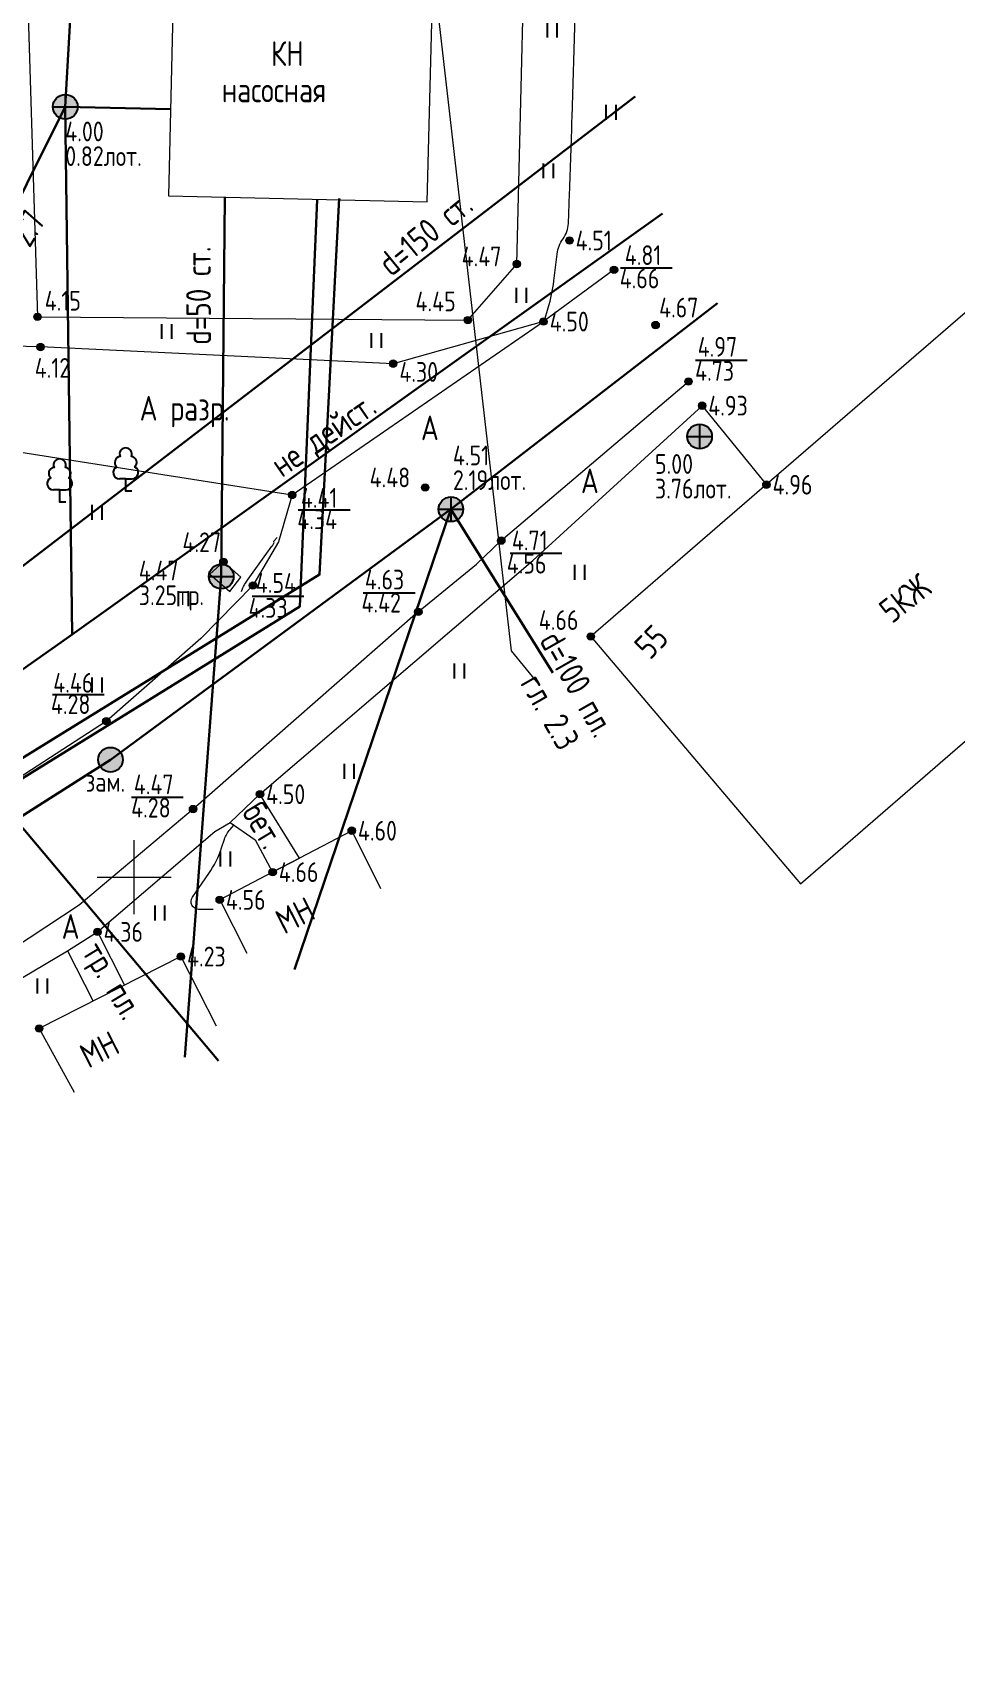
# Model space of a CAD drawing. Header units: metres. Extents: x 24337 to 25822, y 26642 to 34102.
# Drawn here: x 25695.9 to 25733.3, y 33267.9 to 33334.2 of the extents above; entities that cross this region are included whole.
import ezdxf

# ---------------------------------------------------------------- set-up
doc = ezdxf.new("R2010")
doc.units = ezdxf.units.M
doc.linetypes.add('g5_01_5x1_5', pattern=[3, 1.5, -1.5])
for name, color, linetype in [('02_Сетка', 7, 'Continuous'), ('03_Здания и строения', 7, 'Continuous'), ('10_Границы покрытий и угодий', 7, 'Continuous'), ('13_Растительность', 7, 'Continuous'), ('14_Ограждения', 7, 'Continuous'), ('19_Горизонтали', 7, 'Continuous'), ('30_Канализация', 7, 'Continuous'), ('31_Водопровод', 7, 'Continuous'), ('33_Газопровод', 7, 'Continuous'), ('37_Кабель низкого напряжения', 7, 'Continuous'), ('44_Крышки колодцев', 7, 'Continuous'), ('45_Номера колодцев', 7, 'Continuous'), ('61_Отметки высоты поверхности', 7, 'Continuous')]:
    doc.layers.add(name, color=color, linetype=linetype)
doc.styles.add('LIKE11', font='bm431.shx')
doc.styles.add('Line_GUGK', font='', dxfattribs={"height": 1})
doc.styles.get("Standard").update_dxf_attribs({"font": 'GOST_0.TTF', "height": 2})
doc.styles.get('Line_GUGK').set_extended_font_data('Bm431', italic=True)
doc.linetypes.add('g5_119_3', pattern='A,8,-2,[31,GUGK_2005.shx,S=0.2,R=0,X=0,Y=0],8,[31,GUGK_2005.shx,S=0.2,R=180.000005,X=0,Y=0],-2', length=20)
doc.linetypes.add('g5_122_g', pattern='A,2,-2,3,-0.6,["Г",Line_GUGK,S=2,R=0,X=0,Y=-1],-2.8,3,-2,8,-2,8,-2,6', length=41.4)
doc.linetypes.add('g5_122_k', pattern='A,2,-2,3,-0.6,["К",Line_GUGK,S=2,R=0,X=0,Y=-1],-3,3,-2,8,-2,8,-2,6', length=41.6)
doc.linetypes.add('g5_122_kn', pattern='A,2,-2,3,-0.6,["Кн",Line_GUGK,S=2,R=0,X=0,Y=-1],-5,3,-2,8,-2,8,-2,6', length=43.6)
doc.linetypes.add('g5_122_v', pattern='A,2,-2,3,-0.6,["В",Line_GUGK,S=2,R=0,X=0,Y=-1],-2.8,3,-2,8,-2,8,-2,6', length=41.4)
doc.linetypes.add('g5_476_3', pattern='A,2.5,[30,GUGK_2005.shx,S=2,R=0,X=0,Y=0],5,[30,GUGK_2005.shx,S=2,R=180.000005,X=0,Y=0],2.5', length=10)

# ---------------------------------------------------------------- blocks, each defined once
blk = doc.blocks.new('g5_401')
at = {"color": 0, "flags": 128}
for points in [[(-0.4, 0), (-0.4, 1.2)], [(0.4, 0), (0.4, 1.2)]]:
    blk.add_lwpolyline(points, dxfattribs=at)
blk = doc.blocks.new('g5_330')
at = {"linetype": 'ByBlock'}
blk.add_hatch(color=0, dxfattribs=at).paths.add_polyline_path([(-0.3, 0, 1), (0.3, 0, 1)])
at = {"color": 0, "linetype": 'ByBlock', "lineweight": -2}
blk.add_circle((0, 0), 0.3, dxfattribs=at)
at = {"color": 0, "linetype": 'ByBlock', "lineweight": 15, "flags": 12}
for tag, p in [('number', (-7.62, -0.8)), ('z', (0.5, -0.8))]:
    blk.add_attdef(tag, p, '', height=1.6, dxfattribs=at)
blk = doc.blocks.new('g5_117v')
h = blk.add_hatch(color=255)
h.paths.add_polyline_path([(-0.92, 0.07), (0.92, 0.07, 0.921954)])
h.paths.add_polyline_path([(0.92, -0.07), (-0.92, -0.07, 0.921954)])
at = {"color": 0}
blk.add_line((-1, 0), (1, 0), dxfattribs=at)
blk.add_circle((0, 0), 1, dxfattribs=at)
at = {"style": 'LIKE11', "flags": 8}
blk.add_attdef('Номер', (0, 1.7), '', height=1.6, dxfattribs=at)
at = {"layer": '45_Номера колодцев', "style": 'LIKE11', "flags": 8}
for tag, p in [('Отметка кольца люка', (0, -2.8)), ('Отметка земли (возле него)', (0, -4.8)), ('Верх прокладки', (0, -6.8)), ('Низ прокладки', (0, -8.8))]:
    blk.add_attdef(tag, p, '', height=1.6, dxfattribs=at)
blk = doc.blocks.new('g5_117kb')
h = blk.add_hatch(color=255)
h.paths.add_polyline_path([(0.07, 0.07), (0.92, 0.07, 0.367426), (0.07, 0.92)])
h.paths.add_polyline_path([(-0.08, 0.92, 0.367426), (-0.92, 0.07), (-0.08, 0.07)])
h.paths.add_polyline_path([(-0.08, -0.08), (-0.92, -0.08, 0.367426), (-0.08, -0.92)])
h.paths.add_polyline_path([(0.07, -0.92, 0.367426), (0.92, -0.08), (0.07, -0.08)])
at = {"color": 0, "flags": 128}
for points in [[(-1, 0), (1, 0)], [(0, 1), (0, -1)]]:
    blk.add_lwpolyline(points, dxfattribs=at)
at = {"color": 0}
blk.add_circle((0, 0), 1, dxfattribs=at)
at = {"style": 'LIKE11', "flags": 8}
for tag, p in [('Номер', (0, 1.7)), ('Отметка кольца люка', (0, -2.8)), ('Отметка земли (возле него)', (0, -4.8)), ('Верх прокладки', (0, -6.8)), ('Низ прокладки', (0, -8.8))]:
    blk.add_attdef(tag, p, '', height=1.6, dxfattribs=at)
blk = doc.blocks.new('g5_118')
h = blk.add_hatch(color=255)
edge = h.paths.add_edge_path()
edge.add_arc((0, 0), 0.925, 0, 360)
at = {"color": 0}
blk.add_circle((0, 0), 1, dxfattribs=at)
at = {"style": 'LIKE11', "flags": 8}
for tag, p, height in [('Номер', (0, 1.7), 1.6), ('Текст', (1.17, -0.66), 2), ('Отметка кольца люка', (0, -2.8), 1.6), ('Отметка земли (возле него)', (0, -4.8), 1.6), ('Верх прокладки', (0, -6.8), 1.6), ('Низ прокладки', (0, -8.8), 1.6)]:
    blk.add_attdef(tag, p, '', height=height, dxfattribs=at)
blk = doc.blocks.new('g5_388_1')
at = {"color": 0, "flags": 128}
blk.add_lwpolyline([(0, 0.99), (0.51, 0.99, 0.798042), (0.73, 1.95, 0.636328), (0.46, 2.81, 0.533064), (0, 3.5, 0.533064), (-0.46, 2.81, 0.636328), (-0.73, 1.95, 0.798042), (-0.51, 0.99)], format="xyb", dxfattribs=at)
for points in [[(0, 0.99), (-0.51, 0.99)], [(0.5, 0), (0, 0), (0, 0.99)]]:
    blk.add_lwpolyline(points, dxfattribs=at)
at = {"style": 'LIKE11', "flags": 8}
for tag, p in [('Описание', (-14.19, 0.84)), ('Метрические данные', (1.49, 0.46))]:
    blk.add_attdef(tag, p, '', height=2, dxfattribs=at)
blk = doc.blocks.new('g5_012')
at = {"color": 92, "linetype": 'ByBlock', "lineweight": -2}
for p, q in [((0, -3), (0, 3)), ((-3, 0), (3, 0))]:
    blk.add_line(p, q, dxfattribs=at)

msp = doc.modelspace()

# ---------------------------------------------------------------- linework, layer by layer
at = {"layer": '03_Здания и строения', "color": 7, "linetype": 'Continuous', "lineweight": 20, "ltscale": 0.5, "flags": 128}
for points in [[(25701.607, 33336.835), (25701.392, 33327.639), (25711.879, 33327.393), (25712.125, 33336.742), (25701.607, 33336.835)], [(25733.684, 33322.884), (25724.451, 33314.902), (25718.51, 33309.765), (25727.011, 33299.734), (25742.168, 33312.875)], [(25708.821, 33301.89), (25706.707, 33300.781), (25706.707, 33300.781), (25705.616, 33300.209), (25703.47, 33299.083)], [(25708.821, 33301.89), (25709.988, 33299.547)], [(25703.47, 33299.083), (25704.564, 33296.929)], [(25701.895, 33296.785), (25696.155, 33293.87)], [(25701.895, 33296.785), (25703.33, 33293.974)], [(25696.155, 33293.87), (25697.57, 33291.281)]]:
    msp.add_lwpolyline(points, dxfattribs=at)
at = {"layer": '10_Границы покрытий и угодий', "color": 7, "linetype": 'g5_01_5x1_5', "lineweight": 20, "ltscale": 500, "flags": 128}
for points in [[(25719.451, 33324.629), (25716.595, 33322.534), (25710.502, 33320.827), (25696.207, 33321.504), (25691.838, 33321.615), (25690.629, 33321.836), (25688.754, 33322.961)], [(25706.405, 33315.504), (25716.595, 33322.534)], [(25690.929, 33317.943), (25706.405, 33315.504)], [(25711.521, 33310.762), (25713.878, 33312.701)], [(25705.616, 33300.209), (25706.707, 33300.781), (25705.103, 33303.369), (25703.888, 33302.225), (25704.907, 33301.525), (25705.616, 33300.209)], [(25697.307, 33297.021), (25698.515, 33297.786)], [(25698.515, 33297.786), (25699.612, 33295.626)], [(25697.307, 33297.021), (25698.343, 33294.981)]]:
    msp.add_lwpolyline(points, dxfattribs=at)
at = {"layer": '10_Границы покрытий и угодий', "color": 7, "linetype": 'Continuous', "lineweight": 20, "ltscale": 500, "flags": 128}
for points in [[(25713.878, 33312.701), (25714.883, 33313.653), (25722.471, 33320.104)], [(25689.601, 33292.446), (25697.307, 33297.021), (25698.515, 33297.786), (25703.278, 33301.857), (25703.888, 33302.225), (25705.103, 33303.369), (25716.164, 33312.851), (25723.022, 33319.124), (25725.629, 33315.92)], [(25706.405, 33315.504), (25705.847, 33313.607), (25704.819, 33311.833), (25702.704, 33309.682), (25698.876, 33306.333), (25682.858, 33295.941), (25671.985, 33290.529), (25668.063, 33291.355), (25666.773, 33294.102), (25667.705, 33305.762), (25669.26, 33318.515)], [(25711.521, 33310.762), (25702.39, 33302.767), (25697.769, 33298.873), (25694.385, 33296.636), (25688.883, 33293.511), (25685.419, 33291.544), (25674.475, 33285.386), (25664.255, 33279.8), (25651.768, 33272.927), (25648.354, 33271.098), (25638.58, 33265.617), (25637.128, 33264.855)]]:
    msp.add_lwpolyline(points, dxfattribs=at)
at = {"layer": '14_Ограждения', "color": 7, "linetype": 'g5_476_3', "lineweight": 20, "ltscale": 0.5, "flags": 128}
msp.add_lwpolyline([(25695.529, 33340.646), (25696.082, 33322.727), (25713.527, 33322.595), (25715.515, 33324.868), (25715.806, 33336.992), (25705.09, 33340.482), (25695.529, 33340.646)], dxfattribs=at)
at = {"layer": '19_Горизонтали', "color": 32, "linetype": 'Continuous', "lineweight": 20, "ltscale": 0.5, "elevation": 4.5, "flags": 128}
for points in [[(25716.666, 33322.586), (25716.648, 33322.575, -0.694849), (25716.636, 33322.583), (25716.788, 33323.096, 0.041794), (25717.012, 33324.182), (25717.144, 33325.274, -0.127312), (25717.387, 33325.893), (25717.387, 33325.893, 0.148189), (25717.601, 33326.515), (25717.648, 33327.722, 0.001813), (25717.755, 33330.823), (25717.883, 33334.934, -0.148872), (25718.535, 33336.858), (25719.154, 33337.721)], [(25704.352, 33311.588), (25704.412, 33311.737, -0.052802), (25704.509, 33311.923), (25704.509, 33311.923, -0.009843), (25704.629, 33312.096), (25705.589, 33313.421, 0.034045), (25705.653, 33313.524), (25705.669, 33313.553, 0.235748), (25705.67, 33313.603), (25705.67, 33313.603, -0.305452), (25705.677, 33313.649), (25705.804, 33313.784)], [(25703.2, 33298.689), (25702.616, 33298.698, -0.599284), (25702.364, 33299.188), (25703.026, 33300.148, 0.071316), (25703.549, 33301.2), (25703.661, 33301.54, -0.10268), (25703.891, 33301.94), (25704.048, 33302.115)]]:
    msp.add_lwpolyline(points, format="xyb", dxfattribs=at)
at = {"layer": '30_Канализация', "color": 12, "linetype": 'g5_122_k', "lineweight": 30, "ltscale": 500, "flags": 128}
for points in [[(25623.236, 33258.836), (25631.127, 33270.588), (25641.776, 33275.4), (25664.981, 33286.931), (25670.213, 33297.681), (25671.142, 33304.324), (25673.302, 33317.96), (25683.042, 33317.465), (25689.422, 33315.637), (25697.211, 33331.244), (25697.919, 33343.734), (25698.59, 33360.171), (25698.381, 33372.426)], [(25664.981, 33286.931), (25697.486, 33309.844), (25697.211, 33331.244)], [(25697.211, 33331.244), (25701.474, 33331.144)], [(25697.486, 33309.844), (25721.423, 33326.92)], [(25624.921, 33273.186), (25637.592, 33265.435), (25643.3, 33269.174), (25665.081, 33283.178), (25699.044, 33304.77), (25712.841, 33314.922), (25723.65, 33323.287)], [(25706.504, 33296.267), (25712.841, 33314.922)], [(25712.841, 33314.922), (25716.978, 33308.296)]]:
    msp.add_lwpolyline(points, dxfattribs=at)
at = {"layer": '30_Канализация', "color": 22, "linetype": 'g5_122_kn', "lineweight": 30, "ltscale": 500, "flags": 128}
for points in [[(25617.586, 33257.139), (25639.834, 33270.457), (25707.521, 33312.274), (25708.306, 33327.529)], [(25618.605, 33256.767), (25640.349, 33269.86), (25706.717, 33310.978), (25707.425, 33327.477)]]:
    msp.add_lwpolyline(points, dxfattribs=at)
at = {"layer": '31_Водопровод', "color": 94, "linetype": 'g5_122_v', "lineweight": 30, "ltscale": 500, "flags": 128}
for points in [[(25667.93, 33286.499), (25672.691, 33295.147), (25720.316, 33331.661)], [(25702.057, 33292.702), (25703.534, 33312.199), (25703.679, 33327.548)]]:
    msp.add_lwpolyline(points, dxfattribs=at)
at = {"layer": '31_Водопровод', "color": 7, "linetype": 'Continuous', "lineweight": 20, "ltscale": 500, "flags": 128}
msp.add_lwpolyline([(25703.068, 33312.295), (25703.877, 33311.59), (25704.327, 33312.168), (25703.619, 33312.789), (25703.068, 33312.295)], dxfattribs=at)
at = {"layer": '33_Газопровод', "color": 132, "linetype": 'g5_122_g', "lineweight": 30, "ltscale": 500, "flags": 128}
msp.add_lwpolyline([(25684.437, 33348.992), (25684.926, 33314.556), (25703.423, 33292.56)], dxfattribs=at)
at = {"layer": '37_Кабель низкого напряжения', "color": 1, "linetype": 'g5_119_3', "lineweight": 20, "ltscale": 500, "flags": 128}
msp.add_lwpolyline([(25720.001, 33339.059), (25712.125, 33336.742), (25715.279, 33309.186), (25716.38, 33307.844)], dxfattribs=at)
at = {"layer": '61_Отметки высоты поверхности', "flags": 128}
for points in [[(25719.712, 33324.71), (25721.811, 33324.71)], [(25722.752, 33320.973), (25724.851, 33320.973)], [(25706.656, 33314.907), (25708.754, 33314.907)], [(25715.24, 33313.15), (25717.339, 33313.15)], [(25704.787, 33311.405), (25706.886, 33311.405)], [(25709.291, 33311.538), (25711.39, 33311.538)], [(25696.69, 33307.417), (25698.789, 33307.417)], [(25699.891, 33303.255), (25701.99, 33303.255)]]:
    msp.add_lwpolyline(points, dxfattribs=at)

# ---------------------------------------------------------------- block references
at = {"layer": '02_Сетка', "color": 92, "linetype": 'Continuous', "lineweight": 15, "ltscale": 0.5, "xscale": 0.5, "yscale": 0.5}
msp.add_blockref('g5_012', (25700, 33300), dxfattribs=at)
at = {"layer": '13_Растительность', "color": 92, "linetype": 'Continuous', "lineweight": 20, "xscale": 0.5, "yscale": 0.5, "zscale": 0.5}
for name, p in [('g5_401', (25716.95, 33334.051)), ('g5_401', (25719.339, 33330.721)), ('g5_401', (25716.798, 33328.345)), ('g5_401', (25715.7, 33323.298)), ('g5_401', (25701.329, 33321.833)), ('g5_401', (25709.828, 33321.467)), ('g5_388_1', (25699.662, 33315.662, 4.232)), ('g5_388_1', (25696.984, 33315.218, 4.128)), ('g5_401', (25718.067, 33312.064)), ('g5_401', (25713.186, 33308.065)), ('g5_401', (25708.722, 33303.997)), ('g5_401', (25703.701, 33300.441)), ('g5_401', (25701.051, 33298.255)), ('g5_401', (25696.285, 33295.291))]:
    msp.add_blockref(name, p, dxfattribs=at)
at = {"layer": '13_Растительность', "color": 92, "linetype": 'Continuous', "lineweight": 20, "ltscale": 0.5, "xscale": 0.5, "yscale": 0.5}
for p in [(25698.5, 33314.5), (25702, 33311), (25698.5, 33307.5)]:
    msp.add_blockref('g5_401', p, dxfattribs=at)
at = {"layer": '44_Крышки колодцев', "color": 7, "linetype": 'Continuous', "lineweight": 20, "xscale": 0.5, "yscale": 0.5, "zscale": 0.5}
for name, p in [('g5_117kb', (25697.211, 33331.244, 4)), ('g5_117kb', (25722.924, 33317.874, 5.005)), ('g5_117kb', (25712.841, 33314.922, 4.506)), ('g5_117v', (25703.534, 33312.199, 4.467)), ('g5_118', (25699.044, 33304.77))]:
    msp.add_blockref(name, p, dxfattribs=at)
at = {"layer": '61_Отметки высоты поверхности', "color": 7, "linetype": 'Continuous', "lineweight": 20, "xscale": 0.5, "yscale": 0.5, "zscale": 0.5}
for p in [(25717.646, 33325.821, 4.508), (25715.515, 33324.868, 4.471), (25719.451, 33324.629, 4.657), (25696.082, 33322.727, 4.148), (25713.527, 33322.595, 4.446), (25716.595, 33322.534, 4.496), (25721.138, 33322.393, 4.667), (25696.207, 33321.504, 4.12), (25710.502, 33320.827, 4.305), (25722.471, 33320.104, 4.733), (25723.022, 33319.124, 4.927), (25711.795, 33315.805, 4.479), (25725.629, 33315.92, 4.964), (25706.405, 33315.504, 4.335), (25714.883, 33313.653, 4.557), (25703.619, 33312.789, 4.268), (25704.819, 33311.833, 4.334), (25711.521, 33310.762, 4.424), (25718.51, 33309.765, 4.659), (25698.876, 33306.333, 4.277), (25705.103, 33303.369, 4.497), (25702.39, 33302.767, 4.276), (25708.821, 33301.89, 4.595), (25705.616, 33300.209, 4.663), (25703.47, 33299.083, 4.556), (25698.515, 33297.786, 4.363), (25701.895, 33296.785, 4.229), (25696.155, 33293.87, 4.357)]:
    msp.add_blockref('g5_330', p, dxfattribs=at)

# ---------------------------------------------------------------- texts
at = {"layer": '03_Здания и строения', "color": 7, "linetype": 'Continuous', "lineweight": 15}
for s, p in [('КН', (25705.547, 33332.903)), ('насосная', (25703.556, 33331.427))]:
    msp.add_text(s, height=1, dxfattribs=at).set_placement(p)
for s, rotation, p in [('5КЖ', 38.25142, (25730.722, 33310.257)), ('55', 45.92114, (25720.915, 33308.782)), ('МН', 26.90217, (25706.084, 33297.67)), ('МН', 26.90217, (25698.152, 33292.229))]:
    msp.add_text(s, height=1, rotation=rotation, dxfattribs=at).set_placement(p)
at = {"layer": '10_Границы покрытий и угодий', "color": 7, "linetype": 'Continuous', "lineweight": 15}
for s, p in [('А разр.', (25700.226, 33318.52)), ('А', (25711.627, 33317.725)), ('А', (25718.112, 33315.577)), ('А', (25697.064, 33297.505))]:
    msp.add_text(s, height=1, dxfattribs=at).set_placement(p)
for s, p in [('бет.', (25704.335, 33302.646)), ('тр. пл.', (25697.848, 33296.995))]:
    msp.add_text(s, height=1, rotation=301.18897, dxfattribs=at).set_placement(p)
at = {"layer": '30_Канализация', "color": 12, "linetype": 'Continuous', "lineweight": 15}
for s, rotation, p in [('гл. 2.7', 59.5178, (25694.808, 33323.855)), ('не дейст.', 34.56448, (25705.992, 33316.184)), ('d=100 пл.', 299.62491, (25716.393, 33309.612)), ('гл. 2.3', 299.62491, (25715.628, 33307.878))]:
    msp.add_text(s, height=1, rotation=rotation, dxfattribs=at).set_placement(p)
at = {"layer": '31_Водопровод', "color": 94, "linetype": 'Continuous', "lineweight": 15}
for s, rotation, p in [('d=150 ст.', 39.36962, (25710.418, 33324.319)), ('d=50 ст.', 90.18105, (25703.117, 33321.592))]:
    msp.add_text(s, height=1, rotation=rotation, dxfattribs=at).set_placement(p)
at = {"layer": '45_Номера колодцев', "color": 7, "linetype": 'Continuous', "lineweight": 15, "ltscale": 0.5}
for s, p in [('4.00', (25697.211, 33329.844)), ('0.82лот.', (25697.211, 33328.844)), ('4.51', (25712.924, 33316.705)), ('5.00', (25721.114, 33316.36)), ('2.19лот.', (25712.924, 33315.705)), ('3.76лот.', (25721.114, 33315.36)), ('4.47', (25700.191, 33312.038)), ('3.25тр.', (25700.191, 33311.038)), ('зам.', (25698.042, 33303.469))]:
    msp.add_text(s, height=0.8, dxfattribs=at).set_placement(p)
at = {"layer": '61_Отметки высоты поверхности', "color": 7, "linetype": 'Continuous', "lineweight": 15, "ltscale": 0.5}
for s, p in [('4.51', (25717.896, 33325.421)), ('4.47', (25713.277, 33324.776)), ('4.81', (25719.888, 33324.828)), ('4.66', (25719.682, 33323.884)), ('4.15', (25696.377, 33322.98)), ('4.45', (25711.407, 33322.95)), ('4.67', (25721.28, 33322.702)), ('4.50', (25716.845, 33322.134)), ('4.97', (25722.844, 33321.111)), ('4.12', (25695.971, 33320.255)), ('4.30', (25710.752, 33320.093)), ('4.73', (25722.739, 33320.135)), ('4.93', (25723.272, 33318.724)), ('4.48', (25709.546, 33315.816)), ('4.96', (25725.879, 33315.52)), ('4.41', (25706.759, 33314.984)), ('4.34', (25706.615, 33314.116)), ('4.27', (25701.96, 33313.186)), ('4.71', (25715.314, 33313.26)), ('4.56', (25715.105, 33312.317)), ('4.54', (25704.933, 33311.535)), ('4.63', (25709.353, 33311.67)), ('4.33', (25704.641, 33310.524)), ('4.42', (25709.217, 33310.737)), ('4.66', (25716.403, 33310.031)), ('4.46', (25696.723, 33307.488)), ('4.28', (25696.629, 33306.622)), ('4.47', (25699.989, 33303.368)), ('4.50', (25705.353, 33302.969)), ('4.28', (25699.881, 33302.424)), ('4.60', (25709.071, 33301.49)), ('4.66', (25705.866, 33299.809)), ('4.56', (25703.72, 33298.683)), ('4.36', (25698.765, 33297.386)), ('4.23', (25702.145, 33296.385))]:
    msp.add_text(s, height=0.8, dxfattribs=at).set_placement(p)

doc.saveas('drawing.dxf')
